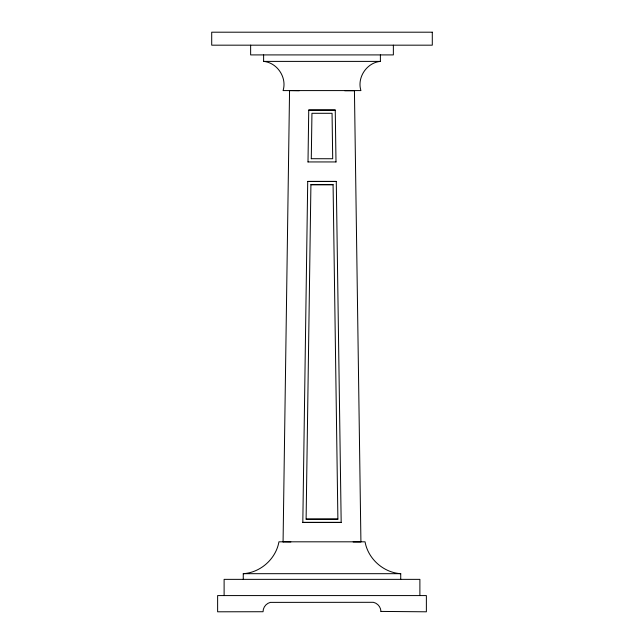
<?xml version="1.0" encoding="UTF-8"?>
<svg xmlns="http://www.w3.org/2000/svg" width="644" height="644" viewBox="0 0 644 644"><rect width="100%" height="100%" fill="white"/><g stroke="black" fill="none" stroke-linecap="round" stroke-linejoin="round"><path stroke-width="0.97" d="M354.433 90.732L344.709 90.732M283.07 541.958L289.558 90.587L299.291 90.732M302.817 522.405L307.719 181.407L336.273 181.407L341.175 522.405L302.817 522.405L341.175 522.405M308.001 161.99L308.742 110.052L335.25 110.052L335.999 161.99M306.109 519.161L310.915 184.651L333.077 184.651L337.891 519.161L306.109 519.161L337.891 519.112M311.285 158.746L311.946 113.296L332.054 113.296L332.707 158.746L311.285 158.706M380.387 54.909L380.387 61.397C366.75 62.645 356.832 77.522 360.922 90.587L283.078 90.587C287.168 77.522 277.25 62.645 263.613 61.397L263.613 54.909M243.263 579.359L243.263 573.683C260.554 572.605 275.922 558.879 278.941 541.813L365.051 541.813C368.07 558.879 383.446 572.605 400.729 573.683L400.729 579.359M353.137 541.926L360.922 541.958L354.433 90.587M263.613 61.397L380.387 61.397M308.742 110.1L335.25 110.1M308.001 161.942L335.999 161.942M307.719 181.455L336.273 181.455M310.915 184.699L333.077 184.699M243.263 573.683L400.729 573.683M283.07 541.813L290.855 541.926M419.888 595.579L419.888 579.359L224.112 579.359L224.112 595.579M393.363 45.177L393.363 54.909L250.637 54.909L250.637 45.177M380.95 611.422L426.376 611.8L426.376 595.579L217.624 595.579L217.624 611.8L263.034 611.728A9.732 9.732 0 0 1 270.319 602.381L373.375 602.309A9.732 9.732 0 0 1 380.95 611.422M432.293 32.2L211.707 32.2L211.707 45.177L432.293 45.177L432.293 32.2"/></g></svg>
